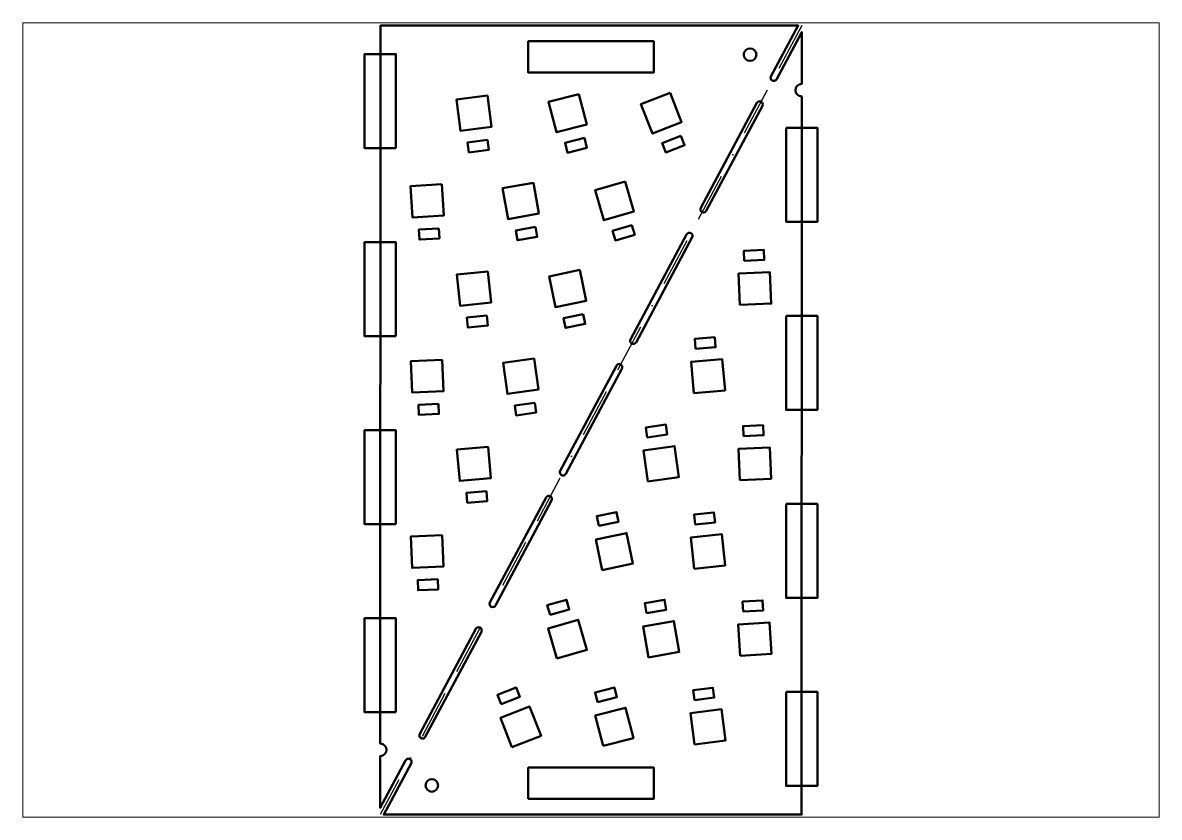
# Paper-space layout 'Layout1' of a CAD drawing. Header units: millimetres. Extents: x 29 to 261, y 20 to 182.
# The model-space entities are those that its viewports show. They can reach past a viewport. Long polylines and large blocks are cut down to what shows.
import ezdxf

# ---------------------------------------------------------------- set-up
doc = ezdxf.new("R2010")
doc.units = ezdxf.units.MM
doc.linetypes.add('BORDER', pattern=[44.45, 12.7, -6.35, 12.7, -6.35, 0, -6.35])
for name, color, linetype, lineweight in [('border', 1, 'Continuous', 50), ('capacitors', 3, 'Continuous', 50), ('connectors', 6, 'Continuous', 50), ('drill', 4, 'Continuous', 50), ('joints', 5, 'Continuous', 50), ('led', 2, 'Continuous', 50)]:
    doc.layers.add(name, color=color, linetype=linetype, lineweight=lineweight)

msp = doc.modelspace()

# ---------------------------------------------------------------- linework, layer by layer
at = {"linetype": 'BORDER'}
msp.add_line((67.21, 125.89), (0, 0), dxfattribs=at)
at = {"layer": 'border'}
msp.add_lwpolyline([(67.21, 114.57), (67.19, 0), (0.57, 0), (4.93, 8.17, 1), (4.05, 8.64), (0, 1.06), (0, 9.32, 0.998536), (0, 11.32), (0.02, 125.89), (66.65, 125.89), (62.31, 117.77, 1), (63.19, 117.3), (67.21, 124.83), (67.21, 116.57, 0.999361), (67.21, 114.57)], format="xyb", dxfattribs=at)
at = {"layer": 'capacitors'}
for points in [[(17.12, 107.65), (13.94, 107.23), (14.15, 105.65), (17.32, 106.06)], [(32.56, 107.95), (29.47, 107.15), (29.87, 105.6), (32.97, 106.4)], [(47.94, 108.29), (44.96, 107.13), (45.54, 105.64), (48.52, 106.8)], [(9.34, 93.52), (6.15, 93.33), (6.24, 91.73), (9.43, 91.92)], [(24.76, 93.76), (21.61, 93.21), (21.88, 91.63), (25.04, 92.18)], [(40.13, 94.04), (37.06, 93.15), (37.5, 91.61), (40.58, 92.5)], [(58.04, 88.36), (61.24, 88.49), (61.17, 90.09), (57.98, 89.96)], [(32.36, 79.85), (29.23, 79.2), (29.56, 77.63), (32.69, 78.28)], [(17.01, 79.62), (13.82, 79.29), (13.99, 77.69), (17.17, 78.03)], [(50.29, 74.28), (53.47, 74.56), (53.34, 76.16), (50.15, 75.88)], [(9.29, 65.52), (6.09, 65.37), (6.17, 63.77), (9.37, 63.92)], [(24.63, 65.71), (21.46, 65.26), (21.69, 63.67), (24.86, 64.13)], [(42.58, 60.18), (45.75, 60.63), (45.53, 62.22), (42.36, 61.76)], [(57.92, 60.37), (61.12, 60.52), (61.04, 62.12), (57.85, 61.97)], [(16.93, 51.61), (13.74, 51.33), (13.88, 49.74), (17.07, 50.01)], [(34.85, 46.04), (37.98, 46.7), (37.65, 48.26), (34.52, 47.61)], [(50.21, 46.27), (53.39, 46.61), (53.22, 48.2), (50.04, 47.86)], [(9.17, 37.53), (5.98, 37.4), (6.04, 35.8), (9.24, 35.93)], [(27.08, 31.85), (30.15, 32.74), (29.71, 34.28), (26.63, 33.39)], [(42.45, 32.14), (45.61, 32.68), (45.33, 34.26), (42.18, 33.71)], [(57.87, 32.38), (61.07, 32.56), (60.97, 34.16), (57.78, 33.97)], [(19.27, 17.6), (22.26, 18.76), (21.68, 20.25), (18.69, 19.09)], [(34.65, 17.94), (37.75, 18.75), (37.35, 20.29), (34.25, 19.49)], [(50.1, 18.24), (53.27, 18.66), (53.06, 20.24), (49.89, 19.83)]]:
    msp.add_lwpolyline(points, close=True, dxfattribs=at)
at = {"layer": 'connectors'}
for points in [[(43.61, 123.39), (23.61, 123.39), (23.61, 118.39), (43.61, 118.39)], [(23.61, 2.5), (43.61, 2.5), (43.61, 7.5), (23.61, 7.5)]]:
    msp.add_lwpolyline(points, close=True, dxfattribs=at)
at = {"layer": 'drill'}
for points in [[(60.94, 113.08, 1), (60.06, 113.55), (51.11, 96.79, 1), (51.99, 96.32)], [(49.74, 92.1, 1), (48.86, 92.57), (39.91, 75.81, 1), (40.79, 75.34)], [(38.54, 71.12, 1), (37.65, 71.59), (28.71, 54.83, 1), (29.59, 54.36)], [(27.33, 50.13, 1), (26.45, 50.61), (17.5, 33.84, 1), (18.39, 33.37)], [(16.13, 29.15, 1), (15.25, 29.62), (6.3, 12.86, 1), (7.18, 12.39)]]:
    msp.add_lwpolyline(points, format="xyb", close=True, dxfattribs=at)
for centre in [(58.98, 121.24), (8.23, 4.65)]:
    msp.add_circle(centre, 1, dxfattribs=at)
at = {"layer": 'joints'}
for points in [[(2.5, 106.32), (2.5, 121.32), (-2.5, 121.32), (-2.5, 106.32)], [(64.72, 109.57), (64.72, 94.57), (69.72, 94.57), (69.72, 109.57)], [(2.5, 76.32), (2.5, 91.32), (-2.5, 91.32), (-2.5, 76.32)], [(64.72, 79.57), (64.72, 64.57), (69.72, 64.57), (69.72, 79.57)], [(2.5, 46.32), (2.5, 61.32), (-2.5, 61.32), (-2.5, 46.32)], [(64.72, 49.57), (64.72, 34.57), (69.72, 34.57), (69.72, 49.57)], [(2.5, 16.32), (2.5, 31.32), (-2.5, 31.32), (-2.5, 16.32)], [(64.72, 19.57), (64.72, 4.57), (69.72, 4.57), (69.72, 19.57)]]:
    msp.add_lwpolyline(points, close=True, dxfattribs=at)
at = {"layer": 'led'}
for points in [[(17.11, 114.7), (12.15, 114.06), (12.79, 109.1), (17.75, 109.75)], [(31.67, 114.95), (26.83, 113.69), (28.09, 108.85), (32.93, 110.11)], [(46.24, 115.14), (41.58, 113.32), (43.39, 108.67), (48.05, 110.48)], [(9.84, 100.56), (4.84, 100.27), (5.13, 95.27), (10.12, 95.56)], [(24.45, 100.81), (19.52, 99.95), (20.38, 95.02), (25.31, 95.88)], [(39.05, 101.01), (34.25, 99.62), (35.64, 94.82), (40.44, 96.21)], [(17.17, 86.67), (12.2, 86.15), (12.72, 81.18), (17.69, 81.7)], [(31.81, 86.89), (26.92, 85.86), (27.94, 80.97), (32.84, 81.99)], [(57.34, 81.33), (62.34, 81.53), (62.14, 86.53), (57.14, 86.32)], [(9.86, 72.56), (4.86, 72.32), (5.1, 67.32), (10.09, 67.56)], [(24.53, 72.77), (19.58, 72.06), (20.29, 67.11), (25.24, 67.82)], [(50, 67.23), (54.98, 67.67), (54.55, 72.65), (49.56, 72.21)], [(17.21, 58.66), (12.23, 58.22), (12.67, 53.24), (17.65, 53.68)], [(42.68, 53.12), (47.63, 53.83), (46.93, 58.78), (41.98, 58.07)], [(57.36, 53.34), (62.35, 53.57), (62.11, 58.57), (57.12, 58.33)], [(9.87, 44.56), (4.87, 44.36), (5.08, 39.36), (10.07, 39.57)], [(35.4, 39.01), (40.29, 40.03), (39.27, 44.92), (34.38, 43.9)], [(50.04, 39.22), (55.01, 39.74), (54.49, 44.71), (49.52, 44.19)], [(28.16, 24.88), (32.96, 26.27), (31.57, 31.07), (26.77, 29.68)], [(42.76, 25.08), (47.69, 25.94), (46.83, 30.87), (41.91, 30.01)], [(57.38, 25.34), (62.37, 25.62), (62.08, 30.62), (57.09, 30.33)], [(20.98, 10.75), (25.64, 12.57), (23.82, 17.22), (19.16, 15.41)], [(35.54, 10.94), (40.38, 12.2), (39.12, 17.04), (34.28, 15.78)], [(50.1, 11.19), (55.06, 11.83), (54.42, 16.79), (49.46, 16.15)]]:
    msp.add_lwpolyline(points, close=True, dxfattribs=at)

psp = doc.layouts.get("Layout1")

# ---------------------------------------------------------------- viewports
at = {"layer": 'drill'}
psp.add_viewport(center=(144.75, 101.25), size=(231.6, 162.0012), view_center_point=(33.61, 62.95), view_height=126.7725, dxfattribs=at)

doc.saveas('drawing.dxf')
